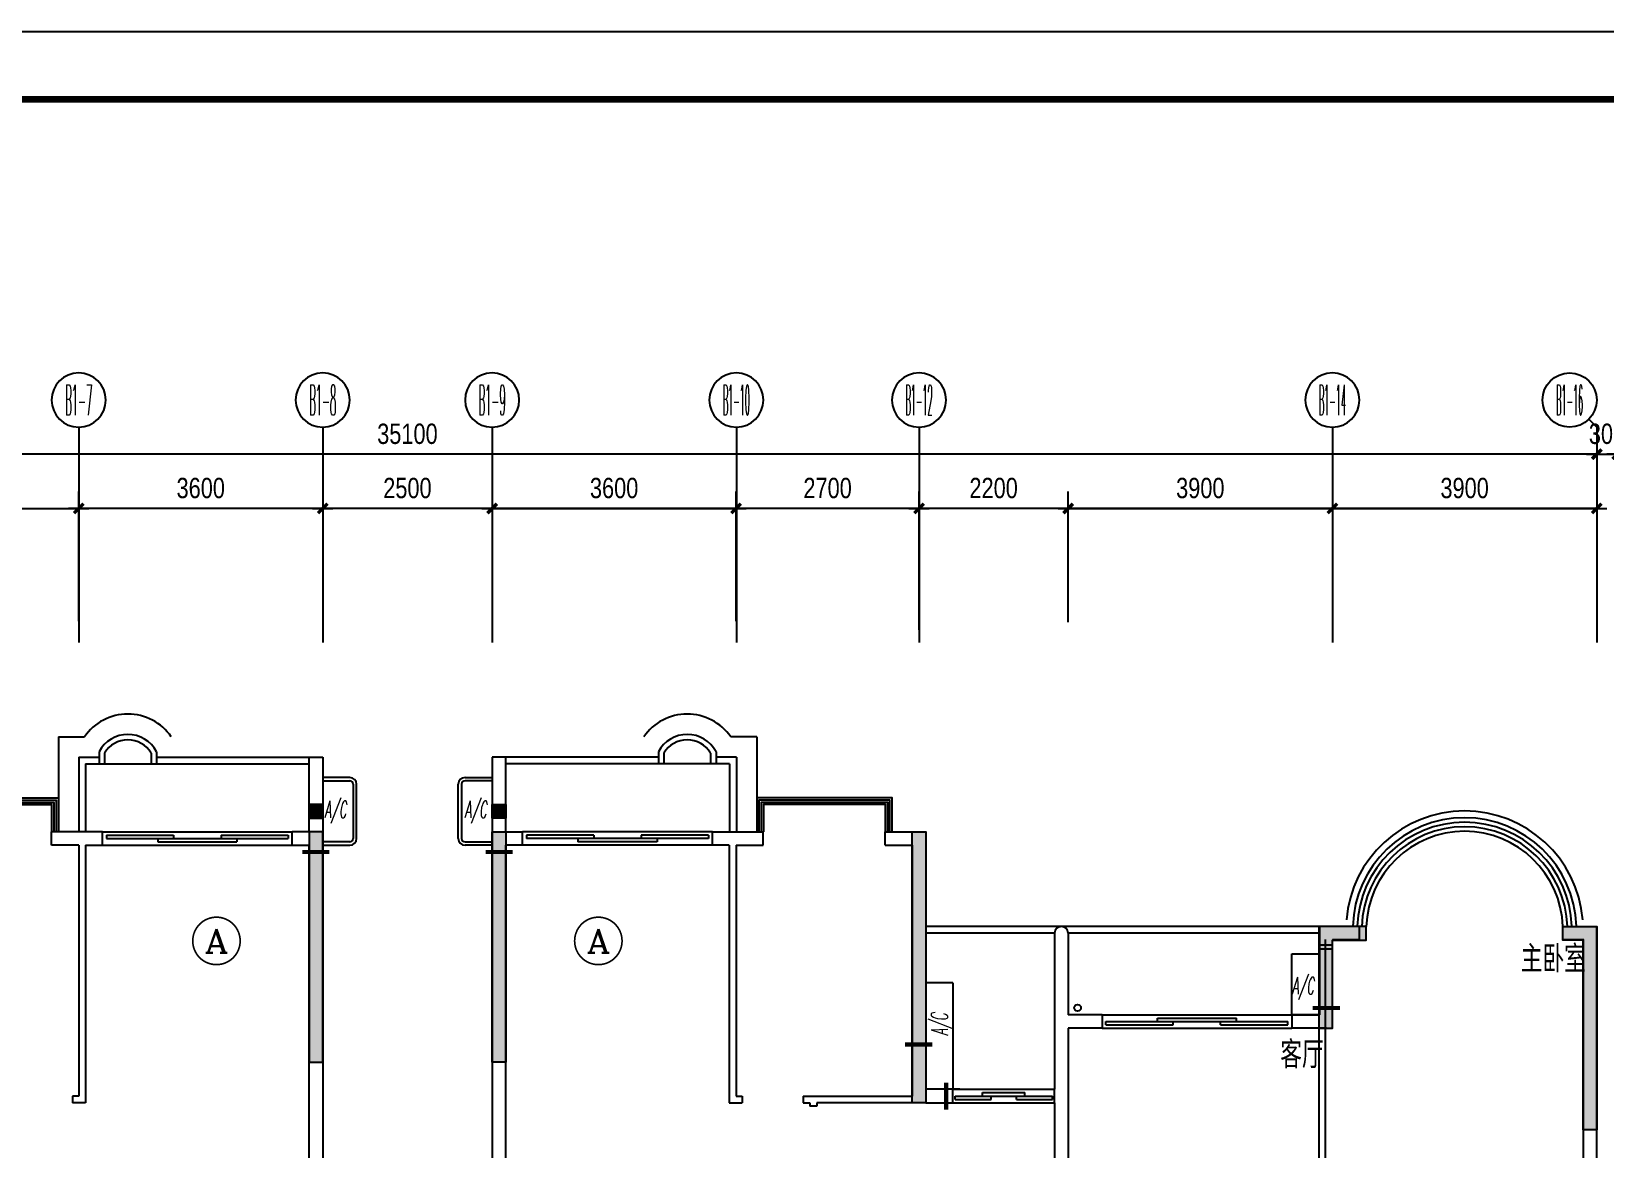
# Model space of a CAD drawing. Extents: x 45735 to 146968, y -75167 to -15767.
# Drawn here: x 65565 to 88778, y -32249 to -15767 of the extents above; entities that cross this region are included whole.
import ezdxf
from ezdxf.enums import TextEntityAlignment as Align

# ---------------------------------------------------------------- set-up
doc = ezdxf.new("R2010")
doc.units = 0
doc.header["$LTSCALE"] = 1000
doc.header["$MEASUREMENT"] = 0
doc.layers.get('0').update_dxf_attribs({"linetype": 'CONTINUOUS'})
doc.layers.get('DEFPOINTS').update_dxf_attribs({"linetype": 'CONTINUOUS'})
for name, color, linetype in [('AXIS', 7, 'CONTINUOUS'), ('AXIS_TEXT', 7, 'CONTINUOUS'), ('KT', 251, 'CONTINUOUS'), ('PUB_TEXT', 7, 'CONTINUOUS'), ('TK', 7, 'CONTINUOUS'), ('WALL', 7, 'CONTINUOUS'), ('WINDOW', 7, 'CONTINUOUS'), ('WINDOW_TEXT', 7, 'CONTINUOUS'), ('文字', 7, 'CONTINUOUS'), ('构造柱', 7, 'CONTINUOUS'), ('柱', 252, 'CONTINUOUS'), ('空调位', 7, 'CONTINUOUS')]:
    doc.layers.add(name, color=color, linetype=linetype)
doc.styles.add('COMP', font='COMPLEX', dxfattribs={"bigfont": 'hztxt'})
doc.styles.add('COMPLEX', font='COMPLEX')
doc.styles.add('DIM_FONT', font='wcad.shx', dxfattribs={"width": 0.8})
doc.styles.add('HZTXT', font='romans.shx', dxfattribs={"width": 0.8, "bigfont": 'hztxt.shx'})
doc.styles.add('ITALICC', font='italicc.shx', dxfattribs={"width": 0.6})
doc.styles.add('SIMPLEX', font='SIMPLEX.SHX')
doc.dimstyles.new('AXIS', dxfattribs={"dimtxt": 300, "dimasz": 1, "dimexe": 250, "dimexo": 300, "dimgap": 150, "dimtad": 1, "dimdec": 0, "dimzin": 0, "dimdsep": 46, "dimtxsty": 'DIM_FONT', "dimblk": '_DIMX', "dimcen": 0.09, "dimdle": 150, "dimse1": 1, "dimse2": 1, "dimclrt": 7, "dimadec": 0, "dimazin": 0, "dimtfac": 1, "dimtdec": 0, "dimtix": 1, "dimtmove": 2, "dimatfit": 3, "dimldrblk": '_DIMX', "dimfxl": 0, "dimtolj": 1, "dimtzin": 0, "dimarcsym": 0})

# ---------------------------------------------------------------- blocks, each defined once
blk = doc.blocks.new('_DIMX')
blk.add_line((-150, 0), (150, 0))
at = {"const_width": 50}
blk.add_lwpolyline([(-70, -70), (70, 70)], dxfattribs=at)
blk = doc.blocks.new('*D77')
at = {"color": 0, "linetype": 'ByBlock'}
blk.add_line((88662, -86439), (53564, -86439), dxfattribs=at)
at = {"layer": 'DEFPOINTS', "color": 0, "linetype": 'ByBlock'}
for p in [(53563, -86439), (53563, -89217), (88663, -89217)]:
    blk.add_point(p, dxfattribs=at)
at = {"color": 0, "linetype": 'ByBlock', "rotation": 180}
blk.add_blockref('_DIMX', (53563, -86439), dxfattribs=at)
at = {"color": 0, "linetype": 'ByBlock'}
blk.add_blockref('_DIMX', (88663, -86439), dxfattribs=at)
at = {"color": 7, "linetype": 'ByBlock', "insert": (71113, -86139), "char_height": 300, "attachment_point": 5, "style": 'DIM_FONT'}
blk.add_mtext('\\A1;35100', dxfattribs=at)
blk = doc.blocks.new('*D110')
at = {"color": 0, "linetype": 'ByBlock'}
blk.add_line((84762, -87239), (80864, -87239), dxfattribs=at)
at = {"layer": 'DEFPOINTS', "color": 0, "linetype": 'ByBlock'}
for p in [(80863, -87239), (80863, -89217), (84763, -89217)]:
    blk.add_point(p, dxfattribs=at)
at = {"color": 0, "linetype": 'ByBlock', "rotation": 180}
blk.add_blockref('_DIMX', (80863, -87239), dxfattribs=at)
at = {"color": 0, "linetype": 'ByBlock'}
blk.add_blockref('_DIMX', (84763, -87239), dxfattribs=at)
at = {"color": 7, "linetype": 'ByBlock', "insert": (82813, -86939), "char_height": 300, "attachment_point": 5, "style": 'DIM_FONT'}
blk.add_mtext('\\A1;3900', dxfattribs=at)
blk = doc.blocks.new('*D111')
at = {"color": 0, "linetype": 'ByBlock'}
blk.add_line((80864, -87239), (84762, -87239), dxfattribs=at)
at = {"layer": 'DEFPOINTS', "color": 0, "linetype": 'ByBlock'}
for p in [(84763, -87239), (80863, -89217), (84763, -89217)]:
    blk.add_point(p, dxfattribs=at)
at = {"color": 0, "linetype": 'ByBlock', "rotation": 180}
blk.add_blockref('_DIMX', (80863, -87239), dxfattribs=at)
at = {"color": 0, "linetype": 'ByBlock'}
blk.add_blockref('_DIMX', (84763, -87239), dxfattribs=at)
at = {"color": 7, "linetype": 'ByBlock', "insert": (82813, -86939), "char_height": 300, "attachment_point": 5, "style": 'DIM_FONT'}
blk.add_mtext('\\A1;3900', dxfattribs=at)
blk = doc.blocks.new('*D101')
at = {"color": 0, "linetype": 'ByBlock'}
blk.add_line((69862, -87239), (66264, -87239), dxfattribs=at)
at = {"layer": 'DEFPOINTS', "color": 0, "linetype": 'ByBlock'}
for p in [(66263, -87239), (66263, -89217), (69863, -89217)]:
    blk.add_point(p, dxfattribs=at)
at = {"color": 0, "linetype": 'ByBlock', "rotation": 180}
blk.add_blockref('_DIMX', (66263, -87239), dxfattribs=at)
at = {"color": 0, "linetype": 'ByBlock'}
blk.add_blockref('_DIMX', (69863, -87239), dxfattribs=at)
at = {"color": 7, "linetype": 'ByBlock', "insert": (68063, -86939), "char_height": 300, "attachment_point": 5, "style": 'DIM_FONT'}
blk.add_mtext('\\A1;3600', dxfattribs=at)
blk = doc.blocks.new('*D97')
at = {"color": 0, "linetype": 'ByBlock'}
for p, q in [((63563, -89032), (63563, -86989)), ((66263, -88903), (66263, -86989)), ((63564, -87239), (66262, -87239))]:
    blk.add_line(p, q, dxfattribs=at)
at = {"layer": 'DEFPOINTS', "color": 0, "linetype": 'ByBlock'}
for p in [(66263, -87239), (63563, -89332), (66263, -89203)]:
    blk.add_point(p, dxfattribs=at)
at = {"color": 0, "linetype": 'ByBlock', "rotation": 180}
blk.add_blockref('_DIMX', (63563, -87239), dxfattribs=at)
at = {"color": 0, "linetype": 'ByBlock'}
blk.add_blockref('_DIMX', (66263, -87239), dxfattribs=at)
at = {"color": 7, "linetype": 'ByBlock', "insert": (64913, -86939), "char_height": 300, "attachment_point": 5, "style": 'DIM_FONT'}
blk.add_mtext('\\A1;2700', dxfattribs=at)
blk = doc.blocks.new('30609000235308')
for points in [[(-1900, 0), (-1900, 500), (100, 500), (100, 0)], [(-1867, 0), (-1867, 467), (67, 467), (67, 0)], [(-1833, 0), (-1833, 433), (33, 433), (33, 0)], [(-1800, 0), (-1800, 400), (0, 400), (0, 0)]]:
    blk.add_lwpolyline(points)
at = {"layer": 'WINDOW_TEXT', "style": 'SIMPLEX', "flags": 9}
blk.add_attdef('A', text='', height=1, rotation=90, dxfattribs=at).set_placement((-1850, 0), align=Align.MIDDLE)
blk = doc.blocks.new('_AXISO')
blk.add_circle((0, 0), 0.5)
at = {"layer": 'AXIS_TEXT', "style": 'COMPLEX', "width": 1.041667}
blk.add_attdef('A', text='', height=0.56, dxfattribs=at).set_placement((-0.25, -0.28), (0.25, -0.28), align=Align.FIT)
blk = doc.blocks.new('*D93')
at = {"color": 0, "linetype": 'ByBlock'}
blk.add_line((75962, -87239), (72364, -87239), dxfattribs=at)
at = {"layer": 'DEFPOINTS', "color": 0, "linetype": 'ByBlock'}
for p in [(72363, -87239), (72363, -89217), (75963, -89217)]:
    blk.add_point(p, dxfattribs=at)
at = {"color": 0, "linetype": 'ByBlock', "rotation": 180}
blk.add_blockref('_DIMX', (72363, -87239), dxfattribs=at)
at = {"color": 0, "linetype": 'ByBlock'}
blk.add_blockref('_DIMX', (75963, -87239), dxfattribs=at)
at = {"color": 7, "linetype": 'ByBlock', "insert": (74163, -86939), "char_height": 300, "attachment_point": 5, "style": 'DIM_FONT'}
blk.add_mtext('\\A1;3600', dxfattribs=at)
blk = doc.blocks.new('*D94')
at = {"color": 0, "linetype": 'ByBlock'}
blk.add_line((72364, -87239), (75962, -87239), dxfattribs=at)
at = {"layer": 'DEFPOINTS', "color": 0, "linetype": 'ByBlock'}
for p in [(75963, -87239), (72363, -89217), (75963, -89217)]:
    blk.add_point(p, dxfattribs=at)
at = {"color": 0, "linetype": 'ByBlock', "rotation": 180}
blk.add_blockref('_DIMX', (72363, -87239), dxfattribs=at)
at = {"color": 0, "linetype": 'ByBlock'}
blk.add_blockref('_DIMX', (75963, -87239), dxfattribs=at)
at = {"color": 7, "linetype": 'ByBlock', "insert": (74163, -86939), "char_height": 300, "attachment_point": 5, "style": 'DIM_FONT'}
blk.add_mtext('\\A1;3600', dxfattribs=at)
blk = doc.blocks.new('*D102')
at = {"color": 0, "linetype": 'ByBlock'}
blk.add_line((72362, -87239), (69864, -87239), dxfattribs=at)
at = {"layer": 'DEFPOINTS', "color": 0, "linetype": 'ByBlock'}
for p in [(69863, -87239), (69863, -89217), (72363, -89217)]:
    blk.add_point(p, dxfattribs=at)
at = {"color": 0, "linetype": 'ByBlock', "rotation": 180}
blk.add_blockref('_DIMX', (69863, -87239), dxfattribs=at)
at = {"color": 0, "linetype": 'ByBlock'}
blk.add_blockref('_DIMX', (72363, -87239), dxfattribs=at)
at = {"color": 7, "linetype": 'ByBlock', "insert": (71113, -86939), "char_height": 300, "attachment_point": 5, "style": 'DIM_FONT'}
blk.add_mtext('\\A1;2500', dxfattribs=at)
blk = doc.blocks.new('*D103')
at = {"color": 0, "linetype": 'ByBlock'}
for p, q in [((78663, -89032), (78663, -86989)), ((80863, -88917), (80863, -86989)), ((80862, -87239), (78664, -87239))]:
    blk.add_line(p, q, dxfattribs=at)
at = {"layer": 'DEFPOINTS', "color": 0, "linetype": 'ByBlock'}
for p in [(78663, -87239), (78663, -89332), (80863, -89217)]:
    blk.add_point(p, dxfattribs=at)
at = {"color": 0, "linetype": 'ByBlock', "rotation": 180}
blk.add_blockref('_DIMX', (78663, -87239), dxfattribs=at)
at = {"color": 0, "linetype": 'ByBlock'}
blk.add_blockref('_DIMX', (80863, -87239), dxfattribs=at)
at = {"color": 7, "linetype": 'ByBlock', "insert": (79763, -86939), "char_height": 300, "attachment_point": 5, "style": 'DIM_FONT'}
blk.add_mtext('\\A1;2200', dxfattribs=at)
blk = doc.blocks.new('*D104')
at = {"color": 0, "linetype": 'ByBlock'}
for p, q in [((75963, -88903), (75963, -86989)), ((78663, -89032), (78663, -86989)), ((78662, -87239), (75964, -87239))]:
    blk.add_line(p, q, dxfattribs=at)
at = {"layer": 'DEFPOINTS', "color": 0, "linetype": 'ByBlock'}
for p in [(75963, -87239), (75963, -89203), (78663, -89332)]:
    blk.add_point(p, dxfattribs=at)
at = {"color": 0, "linetype": 'ByBlock', "rotation": 180}
blk.add_blockref('_DIMX', (75963, -87239), dxfattribs=at)
at = {"color": 0, "linetype": 'ByBlock'}
blk.add_blockref('_DIMX', (78663, -87239), dxfattribs=at)
at = {"color": 7, "linetype": 'ByBlock', "insert": (77313, -86939), "char_height": 300, "attachment_point": 5, "style": 'DIM_FONT'}
blk.add_mtext('\\A1;2700', dxfattribs=at)
blk = doc.blocks.new('_INDEX1')
at = {"const_width": 0.035}
blk.add_lwpolyline([(-0.5, 0, 1), (0.5, 0, 1)], format="xyb", close=True, dxfattribs=at)
at = {"style": 'COMP', "width": 2.333333}
blk.add_attdef('1', text='', height=0.5, dxfattribs=at).set_placement((-0.25, -0.25), (0.25, -0.25), align=Align.FIT)
blk = doc.blocks.new('*D112')
at = {"color": 0, "linetype": 'ByBlock'}
blk.add_line((88662, -87239), (84764, -87239), dxfattribs=at)
at = {"layer": 'DEFPOINTS', "color": 0, "linetype": 'ByBlock'}
for p in [(84763, -87239), (84763, -89217), (88663, -89217)]:
    blk.add_point(p, dxfattribs=at)
at = {"color": 0, "linetype": 'ByBlock'}
for p, rotation in [((84763, -87239), 180.0000000000052), ((88663, -87239), 5.115907697472721e-12)]:
    blk.add_blockref('_DIMX', p, dxfattribs=dict(at, rotation=rotation))
at = {"color": 7, "linetype": 'ByBlock', "insert": (86713, -86939), "char_height": 300, "attachment_point": 5, "style": 'DIM_FONT'}
blk.add_mtext('\\A1;3900', dxfattribs=at)
blk = doc.blocks.new('*D113')
at = {"color": 0, "linetype": 'ByBlock'}
blk.add_line((84764, -87239), (88662, -87239), dxfattribs=at)
at = {"layer": 'DEFPOINTS', "color": 0, "linetype": 'ByBlock'}
for p in [(88663, -87239), (84763, -89217), (88663, -89217)]:
    blk.add_point(p, dxfattribs=at)
at = {"color": 0, "linetype": 'ByBlock', "rotation": 180}
blk.add_blockref('_DIMX', (84763, -87239), dxfattribs=at)
at = {"color": 0, "linetype": 'ByBlock'}
blk.add_blockref('_DIMX', (88663, -87239), dxfattribs=at)
at = {"color": 7, "linetype": 'ByBlock', "insert": (86713, -86939), "char_height": 300, "attachment_point": 5, "style": 'DIM_FONT'}
blk.add_mtext('\\A1;3900', dxfattribs=at)
blk = doc.blocks.new('*D114')
at = {"color": 0, "linetype": 'ByBlock'}
for p, q in [((88663, -86439), (88662, -86439)), ((88664, -86439), (88964, -86439)), ((88965, -86439), (88966, -86439))]:
    blk.add_line(p, q, dxfattribs=at)
at = {"layer": 'DEFPOINTS', "color": 0, "linetype": 'ByBlock'}
for p in [(88964, -86439), (88664, -89147), (88964, -89147)]:
    blk.add_point(p, dxfattribs=at)
at = {"color": 0, "linetype": 'ByBlock'}
blk.add_blockref('_DIMX', (88664, -86439), dxfattribs=at)
at = {"color": 0, "linetype": 'ByBlock', "rotation": 180}
blk.add_blockref('_DIMX', (88964, -86439), dxfattribs=at)
at = {"color": 7, "linetype": 'ByBlock', "insert": (88814, -86139), "char_height": 300, "attachment_point": 5, "style": 'DIM_FONT'}
blk.add_mtext('\\A1;300', dxfattribs=at)
blk = doc.blocks.new('_AXISO1')
blk.add_line((0.354, -0.146), (0.5, 0))
blk.add_circle((0, -0.5), 0.5)
at = {"layer": 'AXIS_TEXT', "style": 'COMPLEX', "width": 1.041667}
blk.add_attdef('A', text='', height=0.56, dxfattribs=at).set_placement((-0.25, -0.78), (0.25, -0.78), align=Align.FIT)

msp = doc.modelspace()

# ---------------------------------------------------------------- hatches: boundary and pattern name
at = {"layer": '构造柱'}
for points in [[(69662.6, -27375.5), (69862.6, -27375.5), (69862.6, -27175.5), (69662.6, -27175.5)], [(72562.6, -27375.5), (72362.6, -27375.5), (72362.6, -27175.5), (72562.6, -27175.5)]]:
    msp.add_hatch(color=256, dxfattribs=at).paths.add_polyline_path(points)
at = {"layer": '柱'}
h = msp.add_hatch(color=256, dxfattribs=at)
h.paths.add_polyline_path([(69762.6, -39974.5), (69762.6, -39774.5), (70462.6, -39774.5), (70462.6, -42174.5), (69662.6, -42174.5), (69662.6, -41974.5), (70262.6, -41974.5), (70262.6, -39974.5)])
h.paths.add_polyline_path([(56662.6, -42774.5), (56162.6, -42774.5), (56162.6, -44374.5), (56362.6, -44374.5), (56362.6, -42974.5), (56662.6, -42974.5)])
h.paths.add_polyline_path([(56162.6, -46274.5), (56362.6, -46274.5), (56362.6, -48074.5), (56812.6, -48074.5), (56812.6, -48274.5), (56162.6, -48274.5)])
h.paths.add_polyline_path([(53562.6, -36574.5), (53762.6, -36574.5), (53762.6, -38174.5), (54062.6, -38174.5), (54062.6, -38374.5), (53562.6, -38374.5)])
h.paths.add_polyline_path([(54062.6, -28974.5), (53562.6, -28974.5), (53562.6, -31974.5), (53762.6, -31974.5), (53762.6, -29174.5), (54062.6, -29174.5)])
h.paths.add_polyline_path([(59362.6, -48074.5), (59362.6, -48274.5), (60762.6, -48274.5), (60762.6, -48074.5), (60062.6, -48074.5), (60062.6, -47274.5), (59862.6, -47274.5), (59862.6, -48074.5)])
h.paths.add_polyline_path([(60162.6, -41574.5), (60662.6, -41574.5), (60662.6, -43564.5), (60462.6, -43564.5), (60462.6, -41774.5), (60162.6, -41774.5)])
h.paths.add_polyline_path([(65362.6, -47174.5), (65562.6, -47174.5), (65562.6, -48774.5), (65362.6, -48774.5)])
h.paths.add_polyline_path([(69662.6, -46774.5), (69862.6, -46774.5), (69862.6, -48774.5), (69662.6, -48774.5)])
h.paths.add_polyline_path([(65562.6, -41574.5), (65562.6, -41774.5), (63562.6, -41774.5), (63562.6, -41574.5)])
h.paths.add_polyline_path([(68662.6, -39974.5), (68662.6, -39774.5), (67962.6, -39774.5), (67962.6, -42174.5), (68762.6, -42174.5), (68762.6, -41974.5), (68162.6, -41974.5), (68162.6, -39974.5)])
h.paths.add_polyline_path([(68162.6, -39974.5), (68162.6, -41974.5)], flags=16)
h.paths.add_polyline_path([(61362.6, -35574.5), (61362.6, -35374.5), (63662.6, -35374.5), (63662.6, -35574.5)])
h.paths.add_polyline_path([(57362.6, -35624.5), (57362.6, -35374.5), (58762.6, -35374.5), (58762.6, -35624.5)])
h.paths.add_polyline_path([(59862.6, -38374.5), (59862.6, -38174.5), (61862.6, -38174.5), (61862.6, -38374.5)])
h.paths.add_polyline_path([(56962.6, -28974.5), (57662.6, -28974.5), (57662.6, -30274.5), (57662.6, -30474.5), (57462.6, -30474.5), (57462.6, -29174.5), (56962.6, -29174.5)])
h.paths.add_polyline_path([(69662.6, -34574.5), (69862.6, -34574.5), (69862.6, -35574.5), (68562.6, -35574.5), (68562.6, -35374.5), (69662.6, -35374.5)])
h.paths.add_polyline_path([(63462.6, -31574.5), (63662.6, -31574.5), (63662.6, -27574.5), (63462.6, -27574.5)])
h.paths.add_polyline_path([(69662.6, -30974.5), (69862.6, -30974.5), (69862.6, -27574.5), (69662.6, -27574.5)])
h.paths.add_polyline_path([(84862.6, -35624.5), (84862.6, -35374.5), (83462.6, -35374.5), (83462.6, -35624.5)])
h.paths.add_polyline_path([(76662.6, -41574.5), (76662.6, -41774.5), (78662.6, -41774.5), (78662.6, -41574.5)])
h.paths.add_polyline_path([(72562.6, -46774.5), (72362.6, -46774.5), (72362.6, -48774.5), (72562.6, -48774.5)])
h.paths.add_polyline_path([(76862.6, -47174.5), (76662.6, -47174.5), (76662.6, -48774.5), (76862.6, -48774.5)])
h.paths.add_polyline_path([(73562.6, -39974.5), (73562.6, -39774.5), (74262.6, -39774.5), (74262.6, -42174.5), (73462.6, -42174.5), (73462.6, -41974.5), (74062.6, -41974.5), (74062.6, -39974.5)])
h.paths.add_polyline_path([(72462.6, -39974.5), (72462.6, -39774.5), (71762.6, -39774.5), (71762.6, -42174.5), (72562.6, -42174.5), (72562.6, -41974.5), (71962.6, -41974.5), (71962.6, -39974.5)])
h.paths.add_polyline_path([(74062.6, -39974.5), (74062.6, -41974.5)], flags=16)
h.paths.add_polyline_path([(82862.6, -48074.5), (82862.6, -48274.5), (81462.6, -48274.5), (81462.6, -48074.5), (82162.6, -48074.5), (82162.6, -47274.5), (82362.6, -47274.5), (82362.6, -48074.5)])
h.paths.add_polyline_path([(82062.6, -41574.5), (81562.6, -41574.5), (81562.6, -43564.5), (81762.6, -43564.5), (81762.6, -41774.5), (82062.6, -41774.5)])
h.paths.add_polyline_path([(72562.6, -34574.5), (72362.6, -34574.5), (72362.6, -35574.5), (73662.6, -35574.5), (73662.6, -35374.5), (72562.6, -35374.5)])
h.paths.add_polyline_path([(72562.6, -30974.5), (72362.6, -30974.5), (72362.6, -27574.5), (72562.6, -27574.5)])
h.paths.add_polyline_path([(80862.6, -35574.5), (80862.6, -35374.5), (78562.6, -35374.5), (78562.6, -35574.5)])
h.paths.add_polyline_path([(82362.6, -38374.5), (82362.6, -38174.5), (80362.6, -38174.5), (80362.6, -38374.5)])
h.paths.add_polyline_path([(78762.6, -31574.5), (78562.6, -31574.5), (78562.6, -27574.5), (78762.6, -27574.5)])
h.paths.add_polyline_path([(86062.6, -46274.5), (85862.6, -46274.5), (85862.6, -48074.5), (85412.6, -48074.5), (85412.6, -48274.5), (86062.6, -48274.5)])
h.paths.add_polyline_path([(85562.6, -42774.5), (86062.6, -42774.5), (86062.6, -44374.5), (85862.6, -44374.5), (85862.6, -42974.5), (85562.6, -42974.5)])
h.paths.add_polyline_path([(88662.6, -36574.5), (88462.6, -36574.5), (88462.6, -38174.5), (88162.6, -38174.5), (88162.6, -38374.5), (88662.6, -38374.5)])
h.paths.add_polyline_path([(85262.6, -28974.5), (84562.6, -28974.5), (84562.6, -30274.5), (84562.6, -30474.5), (84762.6, -30474.5), (84762.6, -29174.5), (85262.6, -29174.5)])
h.paths.add_polyline_path([(88162.6, -28974.5), (88662.6, -28974.5), (88662.6, -31974.5), (88462.6, -31974.5), (88462.6, -29174.5), (88162.6, -29174.5)])

# ---------------------------------------------------------------- linework, layer by layer
for p, q in [((66612.6, -27574.5), (69412.6, -27574.5)), ((75612.6, -27574.5), (72812.6, -27574.5)), ((66612.6, -27774.5), (69412.6, -27774.5)), ((66670.9, -27624.7), (66670.9, -27674.5)), ((66670.9, -27624.7), (67662.6, -27624.7)), ((66670.9, -27674.5), (67662.6, -27674.5)), ((67429.2, -27674.5), (67429.2, -27724.2)), ((67429.2, -27724.2), (68595.9, -27724.2)), ((67662.6, -27624.7), (67662.6, -27674.5)), ((67662.6, -27674.5), (68362.6, -27674.5)), ((68362.6, -27624.7), (68362.6, -27674.5)), ((68362.6, -27624.7), (69354.2, -27624.7)), ((68362.6, -27674.5), (69354.2, -27674.5)), ((68595.9, -27674.5), (68595.9, -27724.2)), ((69354.2, -27624.7), (69354.2, -27674.5)), ((75612.6, -27774.5), (72812.6, -27774.5)), ((72870.9, -27624.7), (72870.9, -27674.5)), ((73862.6, -27624.7), (72870.9, -27624.7)), ((73862.6, -27674.5), (72870.9, -27674.5)), ((73629.2, -27674.5), (73629.2, -27724.2)), ((74795.9, -27724.2), (73629.2, -27724.2)), ((73862.6, -27624.7), (73862.6, -27674.5)), ((74562.6, -27674.5), (73862.6, -27674.5)), ((75554.2, -27624.7), (74562.6, -27624.7)), ((74562.6, -27624.7), (74562.6, -27674.5)), ((75554.2, -27674.5), (74562.6, -27674.5)), ((74795.9, -27674.5), (74795.9, -27724.2)), ((75554.2, -27624.7), (75554.2, -27674.5)), ((81362.6, -30274.4), (84162.6, -30274.4)), ((81420.9, -30374.4), (82412.6, -30374.4)), ((81420.9, -30424.2), (81420.9, -30374.4)), ((82179.2, -30324.7), (83345.9, -30324.7)), ((82179.2, -30374.4), (82179.2, -30324.7)), ((82412.6, -30424.2), (82412.6, -30374.4)), ((82412.6, -30374.4), (83112.6, -30374.4)), ((83112.6, -30424.2), (83112.6, -30374.4)), ((83112.6, -30374.4), (84104.2, -30374.4)), ((83345.9, -30374.4), (83345.9, -30324.7)), ((84104.2, -30424.2), (84104.2, -30374.4)), ((81362.6, -30474.4), (84162.6, -30474.4)), ((81420.9, -30424.2), (82412.6, -30424.2)), ((83112.6, -30424.2), (84104.2, -30424.2)), ((79162.6, -31374.5), (80662.6, -31374.5)), ((79193.8, -31474.5), (79725.1, -31474.5)), ((79193.8, -31524.2), (79193.8, -31474.5)), ((79193.8, -31524.2), (79725.1, -31524.2)), ((79600.1, -31424.7), (80225.1, -31424.7)), ((79600.1, -31474.5), (79600.1, -31424.7)), ((79725.1, -31524.2), (79725.1, -31474.5)), ((79725.1, -31474.5), (80100.1, -31474.5)), ((80100.1, -31524.2), (80100.1, -31474.5)), ((80100.1, -31474.5), (80631.3, -31474.5)), ((80100.1, -31524.2), (80631.3, -31524.2)), ((80225.1, -31474.5), (80225.1, -31424.7)), ((80631.3, -31524.2), (80631.3, -31474.5)), ((79162.6, -31574.5), (80662.6, -31574.5))]:
    msp.add_line(p, q)
at = {"layer": 'AXIS'}
for p, q in [((66262.6, -21605.9), (66262.6, -24783.5)), ((69862.6, -21605.9), (69862.6, -24783.5)), ((72362.6, -21605.9), (72362.6, -24783.5)), ((75966.6, -21605.9), (75966.6, -24783.5)), ((78662.6, -21605.9), (78662.6, -24783.5)), ((84762.6, -21605.9), (84762.6, -24783.5)), ((88662.6, -21605.9), (88662.6, -24783.5))]:
    msp.add_line(p, q, dxfattribs=at)
at = {"layer": 'KT', "const_width": 60}
for points in [[(69562.6, -27874.5), (69962.6, -27874.5)], [(72666.6, -27874.5), (72266.6, -27874.5)], [(84872.6, -30174.4), (84472.6, -30174.4)], [(78856.9, -30714.5), (78456.9, -30714.5)], [(79062.6, -31276.1), (79062.6, -31676.1)]]:
    msp.add_lwpolyline(points, dxfattribs=at)
at = {"layer": 'TK'}
msp.add_lwpolyline([(45734.7, -75167.5), (45734.7, -15767.5), (129834.7, -15767.5), (129834.7, -75167.5)], close=True, dxfattribs=at)
at = {"layer": 'TK', "const_width": 100}
msp.add_lwpolyline([(48234.7, -74167.5), (128834.7, -74167.5), (128834.7, -16767.5), (48234.7, -16767.5)], close=True, dxfattribs=at)
at = {"layer": 'WALL'}
for p, q in [((69662.6, -26474.5), (69862.6, -26474.5)), ((69662.6, -27574.5), (69662.6, -26474.5)), ((69862.6, -26474.5), (69862.6, -33464.5)), ((72362.6, -26474.5), (72362.6, -33464.5)), ((72562.6, -26474.5), (72362.6, -26474.5)), ((72562.6, -27574.5), (72562.6, -26474.5)), ((65962.6, -27574.5), (65862.6, -27574.5)), ((65862.6, -27574.5), (65862.6, -27574.5)), ((65862.6, -27774.5), (65862.6, -27574.5)), ((66612.6, -27574.5), (65962.6, -27574.5)), ((65962.6, -27574.5), (65962.6, -27574.5)), ((66612.6, -27774.5), (66612.6, -27574.5)), ((69662.6, -27574.5), (69412.6, -27574.5)), ((69412.6, -27774.5), (69412.6, -27574.5)), ((72562.6, -27574.5), (72812.6, -27574.5)), ((72812.6, -27774.5), (72812.6, -27574.5)), ((75612.6, -27574.5), (76362.6, -27574.5)), ((75612.6, -27774.5), (75612.6, -27574.5)), ((76266.6, -27574.5), (76266.6, -27574.5)), ((76362.6, -27774.5), (76362.6, -27574.5)), ((78162.6, -27574.5), (78762.6, -27574.5)), ((78162.6, -27774.5), (78162.6, -27574.5)), ((78762.6, -27574.5), (78762.6, -31374.5)), ((66262.6, -27774.5), (65862.6, -27774.5)), ((66262.6, -27774.5), (66262.6, -31474.5)), ((66362.6, -27774.5), (66362.6, -31574.5)), ((66362.6, -27774.5), (66612.6, -27774.5)), ((69412.6, -27774.5), (69662.6, -27774.5)), ((69662.6, -32774.5), (69662.6, -27774.5)), ((72562.6, -32774.5), (72562.6, -27774.5)), ((72812.6, -27774.5), (72562.6, -27774.5)), ((75862.6, -27774.5), (75612.6, -27774.5)), ((75862.6, -27774.5), (75862.6, -31574.5)), ((75962.6, -27774.5), (75962.6, -31474.5)), ((75962.6, -27774.5), (76362.6, -27774.5)), ((78162.6, -27774.5), (78562.6, -27774.5)), ((78562.6, -27774.5), (78562.6, -31474.5)), ((84572.6, -28973.4), (84572.6, -30274.4)), ((85162.6, -28973.4), (84572.6, -28973.4)), ((85162.6, -29163.4), (85162.6, -28973.4)), ((88162.6, -29163.4), (88162.6, -28973.4)), ((88662.6, -38374.5), (88662.6, -28973.4)), ((80662.6, -29073.4), (80662.6, -31374.5)), ((80862.6, -29073.4), (80862.6, -30274.4)), ((84662.6, -34219.4), (84662.6, -29163.4)), ((84762.6, -29163.4), (85162.6, -29163.4)), ((88162.6, -29163.4), (88472.6, -29163.4)), ((88462.6, -29163.4), (88462.6, -32729.4)), ((81362.6, -30274.4), (80862.6, -30274.4)), ((81362.6, -30274.4), (81362.6, -30474.4)), ((84572.6, -30274.4), (84162.6, -30274.4)), ((84162.6, -30274.4), (84162.6, -30474.4)), ((80862.6, -30474.4), (80862.6, -35574.5)), ((81362.6, -30474.4), (80862.6, -30474.4)), ((84672.6, -30474.4), (84162.6, -30474.4)), ((84562.6, -30474.4), (84562.6, -34319.4)), ((66262.6, -31474.5), (66172.6, -31474.5)), ((66172.6, -31474.5), (66172.6, -31574.5)), ((75962.6, -31474.5), (76052.6, -31474.5)), ((76052.6, -31474.5), (76052.6, -31574.5)), ((76952.6, -31474.5), (78572.6, -31474.5)), ((76952.6, -31474.5), (76952.6, -31574.5)), ((79162.6, -31374.5), (78762.6, -31374.5)), ((79162.6, -31574.5), (79162.6, -31374.5)), ((80662.6, -31374.5), (80662.6, -31374.5)), ((80662.6, -31574.5), (80662.6, -31374.5)), ((66362.6, -31574.5), (66172.6, -31574.5)), ((75862.6, -31574.5), (76052.6, -31574.5)), ((76952.6, -31574.5), (77052.6, -31574.5)), ((77052.6, -31574.5), (77052.6, -31624.5)), ((77152.6, -31624.5), (77052.6, -31624.5)), ((78662.6, -31574.5), (77152.6, -31574.5)), ((77152.6, -31574.5), (77152.6, -31624.5)), ((78762.6, -31574.5), (79162.6, -31574.5)), ((80662.6, -31574.5), (80662.6, -35384.5)), ((80662.6, -31574.5), (80662.6, -31574.5))]:
    msp.add_line(p, q, dxfattribs=at)
msp.add_arc((80762.6, -29073.4), 100, 0, 180, dxfattribs=at)
at = {"layer": 'WINDOW'}
for p, q in [((65962.6, -26174.5), (66346.4, -26174.5)), ((65962.6, -26174.5), (65962.6, -27574.5)), ((76266.6, -26174.5), (75882.8, -26174.5)), ((76266.6, -26174.5), (76266.6, -27574.5)), ((66562.6, -26395.1), (66562.6, -26574.5)), ((66642.6, -26416), (66642.6, -26574.5)), ((67332.6, -26416), (67332.6, -26574.5)), ((67412.6, -26395.1), (67412.6, -26574.5)), ((74816.6, -26395.1), (74816.6, -26574.5)), ((74896.6, -26416), (74896.6, -26574.5)), ((75586.6, -26416), (75586.6, -26574.5)), ((75666.6, -26395.1), (75666.6, -26574.5)), ((66262.6, -26474.5), (66562.6, -26474.5)), ((66262.6, -26474.5), (66262.6, -27574.5)), ((66362.6, -26574.5), (69662.6, -26574.5)), ((66362.6, -26574.5), (66362.6, -27574.5)), ((67412.6, -26474.5), (69662.6, -26474.5)), ((74816.6, -26474.5), (72566.6, -26474.5)), ((75866.6, -26574.5), (72566.6, -26574.5)), ((75966.6, -26474.5), (75666.6, -26474.5)), ((75866.6, -26574.5), (75866.6, -27574.5)), ((75966.6, -26474.5), (75966.6, -27574.5)), ((84772.6, -28973.4), (78762.6, -28973.4)), ((80662.6, -29073.4), (78762.6, -29073.4)), ((84572.6, -29073.4), (80862.6, -29073.4))]:
    msp.add_line(p, q, dxfattribs=at)
for centre, radius, start, end in [((66987.6, -26620.6), 781.1, 34.82906, 145.17094), ((75241.6, -26620.6), 781.1, 34.82906, 145.17094), ((66987.6, -26620.6), 481.1, 27.95073, 152.04927), ((66987.6, -26620.6), 401.1, 30.6737, 149.3263), ((75241.6, -26620.6), 481.1, 27.95073, 152.04927), ((75241.6, -26620.6), 401.1, 30.6737, 149.3263), ((86712.6, -29019.9), 1650.7, 1.83536, 178.20578), ((86712.6, -29019.9), 1584, 1.83536, 178.20578), ((86712.6, -29019.9), 1517.4, 1.83536, 178.20578), ((86712.6, -29019.9), 1450.7, 1.83536, 178.20578)]:
    msp.add_arc(centre, radius, start, end, dxfattribs=at)
at = {"layer": 'WINDOW', "color": 8}
msp.add_arc((86712.6, -29019.9), 1750.7, 4.79889, 175.2353, dxfattribs=at)
at = {"layer": '构造柱'}
for points in [[(69662.6, -27375.5), (69862.6, -27375.5), (69862.6, -27175.5), (69662.6, -27175.5)], [(72562.6, -27375.5), (72362.6, -27375.5), (72362.6, -27175.5), (72562.6, -27175.5)]]:
    msp.add_lwpolyline(points, close=True, dxfattribs=at)
at = {"layer": '柱'}
for points in [[(69662.6, -30974.5), (69862.6, -30974.5), (69862.6, -27574.5), (69662.6, -27574.5)], [(72562.6, -30974.5), (72362.6, -30974.5), (72362.6, -27574.5), (72562.6, -27574.5)], [(78762.6, -31574.5), (78562.6, -31574.5), (78562.6, -27574.5), (78762.6, -27574.5)]]:
    msp.add_lwpolyline(points, close=True, dxfattribs=at)
at = {"layer": '柱', "flags": 128}
for points in [[(85262.6, -28974.5), (84562.6, -28974.5), (84562.6, -30274.5), (84562.6, -30274.5), (84562.6, -30474.5), (84762.6, -30474.5), (84762.6, -29174.5), (85262.6, -29174.5), (85262.6, -28974.5)], [(88162.6, -28974.5), (88662.6, -28974.5), (88662.6, -31974.5), (88462.6, -31974.5), (88462.6, -29174.5), (88162.6, -29174.5), (88162.6, -28974.5)]]:
    msp.add_lwpolyline(points, dxfattribs=at)
at = {"layer": '空调位'}
for p, q in [((70262.6, -26774.5), (69862.6, -26774.5)), ((69862.6, -26824.5), (70262.6, -26824.5)), ((70312.6, -26874.5), (70312.6, -27674.5)), ((70362.6, -27674.5), (70362.6, -26874.5)), ((71862.6, -27674.5), (71862.6, -26874.5)), ((71912.6, -26874.5), (71912.6, -27674.5)), ((71962.6, -26774.5), (72362.6, -26774.5)), ((72362.6, -26824.5), (71962.6, -26824.5)), ((70262.6, -27724.5), (69862.6, -27724.5)), ((69862.6, -27774.5), (70262.6, -27774.5)), ((71962.6, -27724.5), (72362.6, -27724.5)), ((72362.6, -27774.5), (71962.6, -27774.5)), ((84562.6, -29243.4), (84762.6, -29243.4)), ((84162.6, -29374.4), (84562.6, -29374.4)), ((84162.6, -30274.4), (84162.6, -29374.4)), ((84562.6, -29303.4), (84762.6, -29303.4)), ((79162.6, -29804.5), (78762.6, -29804.5)), ((79162.6, -29804.5), (79162.6, -31374.5)), ((84162.6, -30274.4), (84562.6, -30274.4)), ((79262.6, -31374.5), (78762.6, -31374.5))]:
    msp.add_line(p, q, dxfattribs=at)
msp.add_circle((81001.4, -30173.1), 50, dxfattribs=at)
for centre, radius, start, end in [((70262.6, -26874.5), 100, 0, 90), ((70262.6, -26874.5), 50, 0, 90), ((71962.6, -26874.5), 100, 90, 180), ((71962.6, -26874.5), 50, 90, 180), ((70262.6, -27674.5), 50, 270, 0), ((70262.6, -27674.5), 100, 270, 0), ((71962.6, -27674.5), 100, 180, 270), ((71962.6, -27674.5), 50, 180, 270)]:
    msp.add_arc(centre, radius, start, end, dxfattribs=at)

# ---------------------------------------------------------------- block references
at = {"layer": 'AXIS'}
ref = msp.add_blockref('_AXISO', (66262.6, -21205.9), dxfattribs=dict(at, xscale=-800, yscale=800, zscale=800, rotation=180))
ref.add_attrib('A', 'B1-7', dxfattribs={"layer": 'AXIS_TEXT', "height": 448, "style": 'COMPLEX', "width": 0.243506}).set_placement((66062.6, -21429.9), (66462.6, -21429.9), align=Align.FIT)
ref = msp.add_blockref('_AXISO', (69862.6, -21205.9), dxfattribs=dict(at, xscale=-800, yscale=800, zscale=800, rotation=180))
ref.add_attrib('A', 'B1-8', dxfattribs={"layer": 'AXIS_TEXT', "height": 448, "style": 'COMPLEX', "width": 0.243506}).set_placement((69662.6, -21429.9), (70062.6, -21429.9), align=Align.FIT)
ref = msp.add_blockref('_AXISO', (72362.6, -21205.9), dxfattribs=dict(at, xscale=-800, yscale=800, zscale=800, rotation=180))
ref.add_attrib('A', 'B1-9', dxfattribs={"layer": 'AXIS_TEXT', "height": 448, "style": 'COMPLEX', "width": 0.243506}).set_placement((72162.6, -21429.9), (72562.6, -21429.9), align=Align.FIT)
ref = msp.add_blockref('_AXISO', (75966.6, -21205.9), dxfattribs=dict(at, xscale=-800, yscale=800, zscale=800, rotation=180))
ref.add_attrib('A', 'B1-10', dxfattribs={"layer": 'AXIS_TEXT', "height": 448, "style": 'COMPLEX', "width": 0.203804}).set_placement((75766.6, -21429.9), (76166.6, -21429.9), align=Align.FIT)
ref = msp.add_blockref('_AXISO', (78662.6, -21205.9), dxfattribs=dict(at, xscale=-800, yscale=800, zscale=800, rotation=180))
ref.add_attrib('A', 'B1-12', dxfattribs={"layer": 'AXIS_TEXT', "height": 448, "style": 'COMPLEX', "width": 0.203804}).set_placement((78462.6, -21429.9), (78862.6, -21429.9), align=Align.FIT)
ref = msp.add_blockref('_AXISO', (84762.6, -21205.9), dxfattribs=dict(at, xscale=-800, yscale=800, zscale=800, rotation=180))
ref.add_attrib('A', 'B1-14', dxfattribs={"layer": 'AXIS_TEXT', "height": 448, "style": 'COMPLEX', "width": 0.199468}).set_placement((84562.6, -21429.9), (84962.6, -21429.9), align=Align.FIT)
ref = msp.add_blockref('_AXISO1', (88662.6, -21205.9), dxfattribs=dict(at, xscale=800, yscale=800, zscale=800, rotation=270))
ref.add_attrib('A', 'B1-16', dxfattribs={"layer": 'AXIS_TEXT', "height": 448, "style": 'COMPLEX', "width": 0.203804}).set_placement((88062.6, -21429.9), (88462.6, -21429.9), align=Align.FIT)
at = {"layer": 'PUB_TEXT'}
ref = msp.add_blockref('_INDEX1', (68294.9, -29186.2), dxfattribs=dict(at, xscale=700, yscale=700, zscale=700))
ref.add_attrib('1', 'A', dxfattribs={"layer": '0', "height": 350, "style": 'COMP', "width": 1.166667}).set_placement((68119.9, -29361.2), (68469.9, -29361.2), align=Align.FIT)
ref = msp.add_blockref('_INDEX1', (73930.2, -29186.2), dxfattribs=dict(at, xscale=-700, yscale=700, zscale=700))
ref.add_attrib('1', 'A', dxfattribs={"layer": '0', "height": 350, "style": 'COMP', "width": 1.166667}).set_placement((73755.2, -29361.2), (74105.2, -29361.2), align=Align.FIT)
at = {"layer": 'WINDOW'}
msp.add_blockref('30609000235308', (65862.6, -27574.5), dxfattribs=at)
at = {"layer": 'WINDOW', "xscale": -1}
msp.add_blockref('30609000235308', (76366.6, -27574.5), dxfattribs=at)

# ---------------------------------------------------------------- texts
at = {"layer": '文字', "style": 'HZTXT', "width": 0.8}
for s, p in [('主卧室', (87542.8, -29653.1)), ('客厅', (83992.6, -31065.1))]:
    msp.add_text(s, height=400, dxfattribs=at).set_placement(p)
at = {"layer": '空调位', "style": 'ITALICC', "width": 0.5}
for p in [(69887.1, -27371), (69887.1, -27371), (71957.1, -27371), (71957.1, -27371), (84165, -29972.8)]:
    msp.add_text('A/C', height=250, dxfattribs=at).set_placement(p)
msp.add_text('A/C', height=250, rotation=90, dxfattribs=at).set_placement((79089.6, -30581))

# ---------------------------------------------------------------- dimensions: what is measured, and where the dimension line sits
at = {"layer": 'AXIS'}
for p2, distance, picture, middle in [((53562.6, -24783.5), -2777.5, '*D77', (71112.6, -21705.9)), ((84762.6, -24783.5), -1977.5, '*D112', (86712.6, -22505.9))]:
    dim = msp.add_aligned_dim(p1=(88662.6, -24783.5), p2=p2, distance=distance, dimstyle='AXIS', dxfattribs=at)
    dim.commit()
    dim.dimension.update_dxf_attribs({"geometry": picture, "text_midpoint": middle, "insert": (0, 64433.4)})
dim = msp.add_linear_dim(base=(88963.6, -22005.9), p1=(88663.6, -24713.5), p2=(88963.6, -24713.5), dimstyle='AXIS', dxfattribs=at)
dim.commit()
dim.dimension.update_dxf_attribs({"geometry": '*D114', "text_midpoint": (88813.6, -21705.9), "insert": (0, 64433.4)})
for base, p1, p2, picture, middle in [((66262.6, -22805.9), (63562.6, -24898.6), (66262.6, -24770.1), '*D97', (64912.6, -22505.9)), ((75962.6, -22805.9), (78662.6, -24898.6), (75962.6, -24770.1), '*D104', (77312.6, -22505.9)), ((78662.6, -22805.9), (80862.6, -24783.5), (78662.6, -24898.6), '*D103', (79762.6, -22505.9))]:
    dim = msp.add_linear_dim(base=base, p1=p1, p2=p2, dimstyle='AXIS', override={"dimsah": 1, "dimse1": 0, "dimse2": 0}, dxfattribs=at)
    dim.commit()
    dim.dimension.update_dxf_attribs({"geometry": picture, "text_midpoint": middle, "insert": (0, 64433.4)})
for base, p1, p2, picture, middle in [((66262.6, -22805.9), (69862.6, -24783.5), (66262.6, -24783.5), '*D101', (68062.6, -22505.9)), ((69862.6, -22805.9), (72362.6, -24783.5), (69862.6, -24783.5), '*D102', (71112.6, -22505.9)), ((72362.6, -22805.9), (75962.6, -24783.5), (72362.6, -24783.5), '*D93', (74162.6, -22505.9)), ((75962.6, -22805.9), (72362.6, -24783.5), (75962.6, -24783.5), '*D94', (74162.6, -22505.9)), ((80862.6, -22805.9), (84762.6, -24783.5), (80862.6, -24783.5), '*D110', (82812.6, -22505.9)), ((84762.6, -22805.9), (80862.6, -24783.5), (84762.6, -24783.5), '*D111', (82812.6, -22505.9)), ((88662.6, -22805.9), (84762.6, -24783.5), (88662.6, -24783.5), '*D113', (86712.6, -22505.9))]:
    dim = msp.add_linear_dim(base=base, p1=p1, p2=p2, angle=180, dimstyle='AXIS', override={"dimse1": 1}, dxfattribs=at)
    dim.commit()
    dim.dimension.update_dxf_attribs({"geometry": picture, "text_midpoint": middle, "insert": (0, 64433.4)})

doc.saveas('drawing.dxf')
